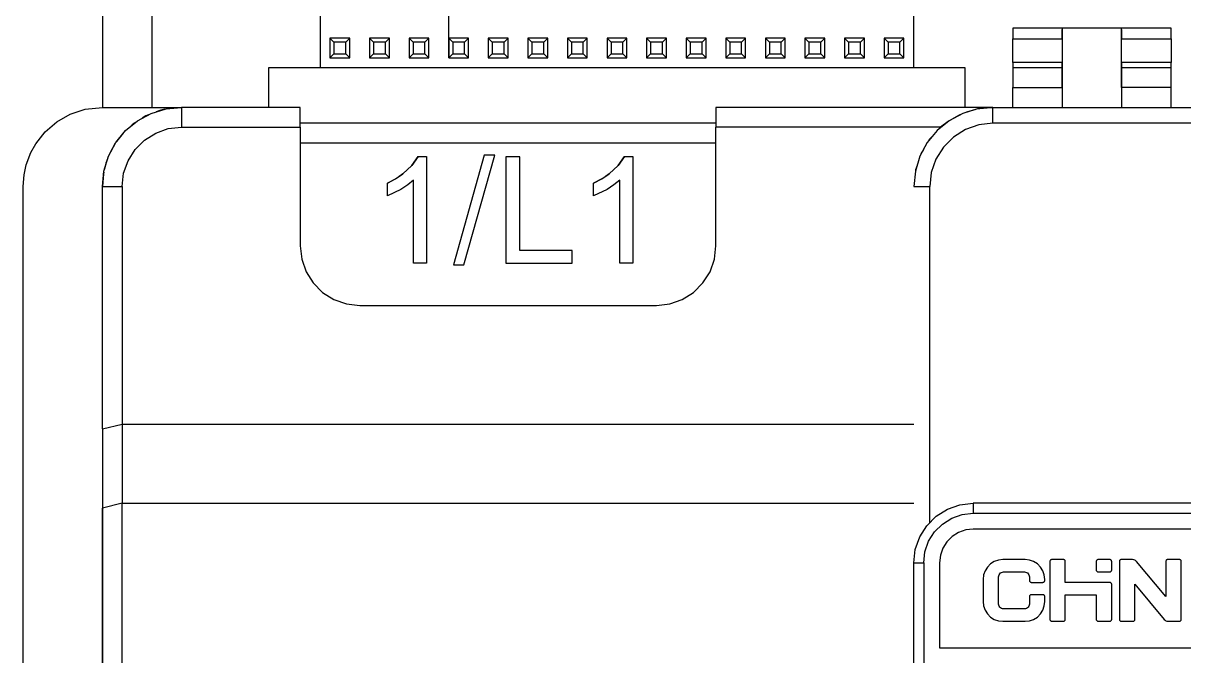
# Model space of a CAD drawing. Header units: millimetres. Extents: x 0 to 156, y 0 to 155.
# Drawn here: x 0 to 58.6, y 92.8 to 124.8 of the extents above; entities that cross this region are included whole.
import ezdxf

# ---------------------------------------------------------------- set-up
doc = ezdxf.new("R2010")
doc.units = ezdxf.units.MM

# ---------------------------------------------------------------- blocks, each defined once
blk = doc.blocks.new('CHINT_70dbcf6fe7c4519691b3c42ff544d895_FACE_0')
at = {"color": 141, "linetype": 'Continuous', "true_color": 0x40d9ff}
for p, q in [((6.5, 136.458), (6.5, 120.5)), ((15.7, 123.8), (15.5, 124)), ((15.5, 124), (15.5, 123)), ((16.5, 124), (15.5, 124)), ((15.7, 123.8), (15.7, 123.2)), ((16.3, 123.8), (15.7, 123.8)), ((16.3, 123.8), (16.5, 124)), ((16.3, 123.2), (16.3, 123.8)), ((16.5, 123), (16.5, 124)), ((17.7, 123.8), (17.5, 124)), ((17.5, 124), (17.5, 123)), ((18.5, 124), (17.5, 124)), ((17.7, 123.8), (17.7, 123.2)), ((18.3, 123.8), (17.7, 123.8)), ((18.3, 123.8), (18.5, 124)), ((18.3, 123.2), (18.3, 123.8)), ((18.5, 123), (18.5, 124)), ((19.7, 123.8), (19.5, 124)), ((19.5, 124), (19.5, 123)), ((20.5, 124), (19.5, 124)), ((19.7, 123.8), (19.7, 123.2)), ((20.3, 123.8), (19.7, 123.8)), ((20.3, 123.8), (20.5, 124)), ((20.3, 123.2), (20.3, 123.8)), ((20.5, 123), (20.5, 124)), ((21.7, 123.8), (21.5, 124)), ((21.5, 124), (21.5, 123)), ((22.5, 124), (21.5, 124)), ((21.7, 123.8), (21.7, 123.2)), ((22.3, 123.8), (21.7, 123.8)), ((22.3, 123.8), (22.5, 124)), ((22.3, 123.2), (22.3, 123.8)), ((22.5, 123), (22.5, 124)), ((23.7, 123.8), (23.5, 124)), ((23.5, 124), (23.5, 123)), ((24.5, 124), (23.5, 124)), ((23.7, 123.8), (23.7, 123.2)), ((24.3, 123.8), (23.7, 123.8)), ((24.3, 123.8), (24.5, 124)), ((24.3, 123.2), (24.3, 123.8)), ((24.5, 123), (24.5, 124)), ((25.7, 123.8), (25.5, 124)), ((25.5, 124), (25.5, 123)), ((26.5, 124), (25.5, 124)), ((25.7, 123.8), (25.7, 123.2)), ((26.3, 123.8), (25.7, 123.8)), ((26.3, 123.8), (26.5, 124)), ((26.3, 123.2), (26.3, 123.8)), ((26.5, 123), (26.5, 124)), ((27.7, 123.8), (27.5, 124)), ((27.5, 124), (27.5, 123)), ((28.5, 124), (27.5, 124)), ((27.7, 123.8), (27.7, 123.2)), ((28.3, 123.8), (27.7, 123.8)), ((28.3, 123.8), (28.5, 124)), ((28.3, 123.2), (28.3, 123.8)), ((28.5, 123), (28.5, 124)), ((29.7, 123.8), (29.5, 124)), ((29.5, 124), (29.5, 123)), ((30.5, 124), (29.5, 124)), ((29.7, 123.8), (29.7, 123.2)), ((30.3, 123.8), (29.7, 123.8)), ((30.3, 123.8), (30.5, 124)), ((30.3, 123.2), (30.3, 123.8)), ((30.5, 123), (30.5, 124)), ((31.7, 123.8), (31.5, 124)), ((31.5, 124), (31.5, 123)), ((32.5, 124), (31.5, 124)), ((31.7, 123.8), (31.7, 123.2)), ((32.3, 123.8), (31.7, 123.8)), ((32.3, 123.8), (32.5, 124)), ((32.3, 123.2), (32.3, 123.8)), ((32.5, 123), (32.5, 124)), ((33.7, 123.8), (33.5, 124)), ((33.5, 124), (33.5, 123)), ((34.5, 124), (33.5, 124)), ((33.7, 123.8), (33.7, 123.2)), ((34.3, 123.8), (33.7, 123.8)), ((34.3, 123.8), (34.5, 124)), ((34.3, 123.2), (34.3, 123.8)), ((34.5, 123), (34.5, 124)), ((35.7, 123.8), (35.5, 124)), ((35.5, 124), (35.5, 123)), ((36.5, 124), (35.5, 124)), ((35.7, 123.8), (35.7, 123.2)), ((36.3, 123.8), (35.7, 123.8)), ((36.3, 123.8), (36.5, 124)), ((36.3, 123.2), (36.3, 123.8)), ((36.5, 123), (36.5, 124)), ((37.7, 123.8), (37.5, 124)), ((37.5, 124), (37.5, 123)), ((38.5, 124), (37.5, 124)), ((37.7, 123.8), (37.7, 123.2)), ((38.3, 123.8), (37.7, 123.8)), ((38.3, 123.8), (38.5, 124)), ((38.3, 123.2), (38.3, 123.8)), ((38.5, 123), (38.5, 124)), ((39.7, 123.8), (39.5, 124)), ((39.5, 124), (39.5, 123)), ((40.5, 124), (39.5, 124)), ((39.7, 123.8), (39.7, 123.2)), ((40.3, 123.8), (39.7, 123.8)), ((40.3, 123.8), (40.5, 124)), ((40.3, 123.2), (40.3, 123.8)), ((40.5, 123), (40.5, 124)), ((41.7, 123.8), (41.5, 124)), ((41.5, 124), (41.5, 123)), ((42.5, 124), (41.5, 124)), ((41.7, 123.8), (41.7, 123.2)), ((42.3, 123.8), (41.7, 123.8)), ((42.3, 123.8), (42.5, 124)), ((42.3, 123.2), (42.3, 123.8)), ((42.5, 123), (42.5, 124)), ((43.7, 123.8), (43.5, 124)), ((43.5, 124), (43.5, 123)), ((44.5, 124), (43.5, 124)), ((43.7, 123.8), (43.7, 123.2)), ((44.3, 123.8), (43.7, 123.8)), ((44.3, 123.8), (44.5, 124)), ((44.3, 123.2), (44.3, 123.8)), ((44.5, 123), (44.5, 124)), ((15.7, 123.2), (15.5, 123)), ((15.7, 123.2), (16.3, 123.2)), ((16.3, 123.2), (16.5, 123)), ((17.7, 123.2), (17.5, 123)), ((17.7, 123.2), (18.3, 123.2)), ((18.3, 123.2), (18.5, 123)), ((19.7, 123.2), (19.5, 123)), ((19.7, 123.2), (20.3, 123.2)), ((20.3, 123.2), (20.5, 123)), ((21.7, 123.2), (21.5, 123)), ((21.7, 123.2), (22.3, 123.2)), ((22.3, 123.2), (22.5, 123)), ((23.7, 123.2), (23.5, 123)), ((23.7, 123.2), (24.3, 123.2)), ((24.3, 123.2), (24.5, 123)), ((25.7, 123.2), (25.5, 123)), ((25.7, 123.2), (26.3, 123.2)), ((26.3, 123.2), (26.5, 123)), ((27.7, 123.2), (27.5, 123)), ((27.7, 123.2), (28.3, 123.2)), ((28.3, 123.2), (28.5, 123)), ((29.7, 123.2), (29.5, 123)), ((29.7, 123.2), (30.3, 123.2)), ((30.3, 123.2), (30.5, 123)), ((31.7, 123.2), (31.5, 123)), ((31.7, 123.2), (32.3, 123.2)), ((32.3, 123.2), (32.5, 123)), ((33.7, 123.2), (33.5, 123)), ((33.7, 123.2), (34.3, 123.2)), ((34.3, 123.2), (34.5, 123)), ((35.7, 123.2), (35.5, 123)), ((35.7, 123.2), (36.3, 123.2)), ((36.3, 123.2), (36.5, 123)), ((37.7, 123.2), (37.5, 123)), ((37.7, 123.2), (38.3, 123.2)), ((38.3, 123.2), (38.5, 123)), ((39.7, 123.2), (39.5, 123)), ((39.7, 123.2), (40.3, 123.2)), ((40.3, 123.2), (40.5, 123)), ((41.7, 123.2), (41.5, 123)), ((41.7, 123.2), (42.3, 123.2)), ((42.3, 123.2), (42.5, 123)), ((43.7, 123.2), (43.5, 123)), ((43.7, 123.2), (44.3, 123.2)), ((44.3, 123.2), (44.5, 123)), ((15.5, 123), (16.5, 123)), ((17.5, 123), (18.5, 123)), ((19.5, 123), (20.5, 123)), ((21.5, 123), (22.5, 123)), ((23.5, 123), (24.5, 123)), ((25.5, 123), (26.5, 123)), ((27.5, 123), (28.5, 123)), ((29.5, 123), (30.5, 123)), ((31.5, 123), (32.5, 123)), ((33.5, 123), (34.5, 123)), ((35.5, 123), (36.5, 123)), ((37.5, 123), (38.5, 123)), ((39.5, 123), (40.5, 123)), ((41.5, 123), (42.5, 123)), ((43.5, 123), (44.5, 123)), ((52.5, 122.5), (50, 122.5)), ((58, 122.5), (55.5, 122.5)), ((52.5, 121.5), (52.5, 120.5)), ((55.5, 121.5), (55.5, 120.5)), ((35, 119.7), (14, 119.7)), ((46.734, 119.79), (46.354, 119.5)), ((46.354, 119.5), (35, 119.5)), ((46.274, 119.413), (46.354, 119.5)), ((35, 118.7), (14, 118.7)), ((19.952, 118.022), (19.632, 117.559)), ((30.374, 118.022), (30.054, 117.559)), ((18.819, 116.896), (18.4, 116.671)), ((19.181, 117.142), (18.996, 117.016)), ((29.241, 116.896), (28.822, 116.671)), ((29.604, 117.142), (29.418, 117.016)), ((45.8, 99.516), (45.8, 116.5)), ((4, 104.264), (5, 104.5)), ((5, 104.5), (5, 100.5)), ((5, 104.5), (45, 104.5)), ((4, 104.264), (4, 50.736)), ((4, 104.264), (4, 100.264)), ((5, 100.5), (4, 100.264)), ((5, 54.5), (5, 100.5)), ((5, 100.5), (45, 100.5)), ((4, 54.736), (4, 100.264))]:
    blk.add_line(p, q, dxfattribs=at)
for points in [[(16, 153), (15, 152), (15, 122.5)], [(45, 122.5), (45, 152), (44, 153)], [(6.5, 136.458), (5.985, 136.327), (5.57, 136.141), (5.223, 135.916), (4.835, 135.575), (4.487, 135.142), (4.226, 134.66), (4.061, 134.125), (4.015, 133.821), (4, 133.5), (4, 120.5)], [(21.5, 123), (21.5, 135.742), (21.5, 135)], [(52.5, 124.5), (50, 124.5), (50, 124.439), (50, 124.259), (50, 123.964)], [(55.5, 121.5), (55.5, 124.439), (55.5, 124.5), (52.5, 124.5), (52.5, 124.439), (52.5, 121.5)], [(52.5, 123.964), (52.5, 124.259), (52.5, 124.439)], [(58, 123.964), (58, 124.259), (58, 124.439), (58, 124.5), (55.5, 124.5)], [(55.5, 124.439), (55.5, 124.259), (55.5, 123.964)], [(52.5, 123.964), (52.5, 122.768), (50, 122.768), (50, 123.964), (52.5, 123.964)], [(58, 123.964), (58, 122.768), (55.5, 122.768), (55.5, 123.964), (58, 123.964)], [(50, 122.768), (50, 122.621), (50, 122.53), (50, 122.5)], [(52.5, 122.5), (52.5, 122.53), (52.5, 122.621), (52.5, 122.768)], [(55.5, 122.768), (55.5, 122.621), (55.5, 122.53), (55.5, 122.5)], [(58, 122.5), (58, 122.53), (58, 122.621), (58, 122.768)], [(47.6, 120.5), (47.6, 122.5), (12.4, 122.5), (12.4, 120.5)], [(50, 122.5), (50, 122.456), (50, 122.327), (50, 122.118), (50, 121.838), (50, 121.5)], [(52.5, 121.5), (52.5, 121.838), (52.5, 122.118), (52.5, 122.327), (52.5, 122.456), (52.5, 122.5)], [(55.5, 122.5), (55.5, 122.456), (55.5, 122.327), (55.5, 122.118), (55.5, 121.838), (55.5, 121.5)], [(58, 121.5), (58, 121.838), (58, 122.118), (58, 122.327), (58, 122.456), (58, 122.5)], [(50, 120.5), (50, 121.5), (52.5, 121.5)], [(58, 120.5), (58, 121.5), (55.5, 121.5)], [(4, 34.5), (3.454, 34.536), (2.954, 34.638), (2.202, 34.927), (1.505, 35.374), (1.047, 35.8), (0.649, 36.313), (0.355, 36.853), (0.179, 37.319), (0.051, 37.856), (0, 38.5), (0, 116.5), (0.043, 117.092), (0.152, 117.591), (0.386, 118.214), (0.636, 118.666), (1.107, 119.263), (1.693, 119.768), (2.38, 120.157), (3.134, 120.407), (4, 120.5)], [(4, 120.5), (8, 120.5), (8, 119.5), (14, 119.5)], [(4, 116.5), (4.077, 117.28), (4.304, 118.031), (4.674, 118.722), (5.172, 119.328), (5.778, 119.826), (6.469, 120.196), (7.22, 120.423), (8, 120.5)], [(7.153, 120.403), (6.954, 120.362), (6.711, 120.269)], [(8, 120.5), (7.454, 120.464), (7.284, 120.429)], [(14, 119.5), (14, 120.5), (8, 120.5)], [(49, 120.5), (35, 120.5), (35, 119.5)], [(49, 120.5), (48.22, 120.423), (47.469, 120.196), (46.778, 119.826), (46.172, 119.328), (45.674, 118.722), (45.304, 118.031), (45.077, 117.28), (45, 116.5), (45.8, 116.5)], [(47.54, 120.217), (47.735, 120.295), (48.101, 120.387)], [(48.261, 120.427), (48.335, 120.446), (48.7, 120.476)], [(48.7, 120.47), (48.7, 120.489), (48.8, 120.495), (48.9, 120.499), (49, 120.5)], [(67.5, 119.7), (49, 119.7), (49, 120.5), (67.5, 120.5)], [(5.638, 119.712), (5.505, 119.626), (5.287, 119.423)], [(6.336, 120.125), (6.202, 120.073), (6.014, 119.952)], [(49, 119.7), (48.288, 119.62), (47.612, 119.383), (47.005, 119.002), (46.498, 118.495), (46.117, 117.888), (45.88, 117.212), (45.8, 116.5)], [(46.789, 119.832), (46.804, 119.844), (47.3, 120.12), (47.417, 120.168)], [(5.127, 119.275), (5.047, 119.2), (4.72, 118.778)], [(5, 116.5), (5.075, 117.168), (5.297, 117.802), (5.655, 118.37), (6.13, 118.845), (6.698, 119.203), (7.332, 119.425), (8, 119.5)], [(14, 119.5), (14, 113.5), (14.075, 112.832), (14.297, 112.198), (14.655, 111.63), (15.13, 111.155), (15.698, 110.797), (16.332, 110.575), (17, 110.5), (32, 110.5), (32.668, 110.575), (33.302, 110.797), (33.87, 111.155), (34.345, 111.63), (34.703, 112.198), (34.925, 112.832), (35, 113.5), (35, 119.5)], [(45.955, 119.065), (45.782, 118.876), (45.737, 118.799)], [(4.668, 118.712), (4.649, 118.687), (4.355, 118.147), (4.327, 118.073)], [(4.278, 117.943), (4.179, 117.681), (4.107, 117.379)], [(19.952, 118.022), (20.38, 118.022), (20.38, 112.63), (19.722, 112.63), (19.722, 116.829), (19.428, 116.582), (19.078, 116.355), (18.4, 116.034), (18.4, 116.671)], [(18.4, 116.671), (18.814, 116.893), (19.18, 117.141), (19.633, 117.56), (19.952, 118.022)], [(22.269, 112.542), (23.822, 118.088), (23.291, 118.088), (21.739, 112.542), (22.269, 112.542)], [(27.742, 112.63), (27.742, 113.263), (25.096, 113.263), (25.096, 118), (24.385, 118), (24.385, 112.63), (27.742, 112.63)], [(30.374, 118.022), (30.803, 118.022), (30.803, 112.63), (30.144, 112.63), (30.144, 116.829), (29.85, 116.582), (29.5, 116.355), (28.822, 116.034), (28.822, 116.671)], [(28.822, 116.671), (29.236, 116.893), (29.602, 117.141), (30.055, 117.56), (30.374, 118.022)], [(45.488, 118.373), (45.354, 118.146), (45.335, 118.089)], [(45.165, 117.57), (45.09, 117.342), (45.086, 117.312)], [(4.072, 117.234), (4.051, 117.144), (4, 116.5)], [(4, 104.264), (4, 116.5), (5, 116.5), (5, 104.5)], [(45, 97.5), (45.075, 98.168), (45.297, 98.802), (45.655, 99.37), (46.13, 99.845), (46.698, 100.203), (47.332, 100.425), (48, 100.5)], [(108, 100.5), (48, 100.5), (48, 100), (108, 100), (108, 100.5)], [(45.5, 97.5), (45.563, 98.056), (45.748, 98.585), (46.045, 99.059), (46.441, 99.455), (46.915, 99.752), (47.444, 99.937), (48, 100)], [(63.5, 93.2), (67.075, 96.2), (109.7, 96.2), (109.7, 97.5), (109.657, 97.878), (109.532, 98.238), (109.329, 98.56), (109.06, 98.829), (108.738, 99.032), (108.378, 99.157), (108, 99.2), (48, 99.2), (47.622, 99.157), (47.262, 99.032), (46.94, 98.829), (46.671, 98.56), (46.468, 98.238), (46.343, 97.878), (46.3, 97.5), (46.3, 93.2), (63.5, 93.2)], [(45, 62.4), (45, 97.5), (45.5, 97.5), (45.5, 62.4), (45, 62.4)], [(51.592, 95.317), (51.617, 95.54), (51.617, 95.788), (51.615, 95.809), (51.608, 95.83), (51.597, 95.848), (51.581, 95.863), (51.563, 95.875), (51.543, 95.882), (51.521, 95.884), (50.936, 95.884), (50.915, 95.882), (50.894, 95.875), (50.876, 95.863), (50.861, 95.848), (50.849, 95.83), (50.842, 95.809), (50.84, 95.788), (50.84, 95.414), (50.834, 95.358), (50.815, 95.305), (50.785, 95.258), (50.746, 95.218), (50.699, 95.189), (50.646, 95.17), (50.59, 95.164), (49.534, 95.164), (49.479, 95.17), (49.426, 95.189), (49.379, 95.218), (49.339, 95.258), (49.309, 95.305), (49.291, 95.358), (49.285, 95.414), (49.285, 96.786), (49.291, 96.842), (49.309, 96.895), (49.339, 96.942), (49.379, 96.982), (49.426, 97.011), (49.479, 97.03), (49.534, 97.036), (50.59, 97.036), (50.646, 97.03), (50.699, 97.011), (50.746, 96.982), (50.785, 96.942), (50.815, 96.895), (50.834, 96.842), (50.84, 96.786), (50.84, 96.604), (50.842, 96.583), (50.849, 96.562), (50.861, 96.544), (50.876, 96.529), (50.894, 96.518), (50.915, 96.51), (50.936, 96.508), (51.521, 96.508), (51.543, 96.51), (51.563, 96.518), (51.581, 96.529), (51.597, 96.544), (51.608, 96.562), (51.615, 96.583), (51.617, 96.604), (51.617, 96.66), (51.592, 96.883), (51.518, 97.094), (51.399, 97.283), (51.241, 97.442), (51.051, 97.561), (50.84, 97.635), (50.617, 97.66), (49.497, 97.66), (49.275, 97.635), (49.064, 97.561), (48.874, 97.442), (48.716, 97.283), (48.597, 97.094), (48.523, 96.883), (48.497, 96.66), (48.497, 95.54), (48.523, 95.317), (48.597, 95.106), (48.716, 94.917), (48.874, 94.758), (49.064, 94.639), (49.275, 94.565), (49.497, 94.54), (50.617, 94.54), (50.84, 94.565), (51.051, 94.639), (51.241, 94.758), (51.399, 94.917), (51.518, 95.106), (51.592, 95.317)], [(52.58, 97.658), (52.558, 97.66), (51.973, 97.66), (51.951, 97.658), (51.931, 97.651), (51.913, 97.639), (51.898, 97.624), (51.886, 97.606), (51.879, 97.585), (51.877, 97.564), (51.877, 94.636), (51.879, 94.615), (51.886, 94.594), (51.898, 94.576), (51.913, 94.561), (51.931, 94.55), (51.951, 94.542), (51.973, 94.54), (52.558, 94.54), (52.58, 94.542), (52.6, 94.55), (52.618, 94.561), (52.633, 94.576), (52.645, 94.594), (52.652, 94.615), (52.654, 94.636), (52.654, 95.884), (54.219, 95.884), (54.219, 94.636), (54.221, 94.615), (54.229, 94.594), (54.24, 94.576), (54.255, 94.561), (54.273, 94.55), (54.294, 94.542), (54.315, 94.54), (54.901, 94.54), (54.922, 94.542), (54.942, 94.55), (54.961, 94.561), (54.976, 94.576), (54.987, 94.594), (54.994, 94.615), (54.997, 94.636), (54.997, 96.412), (54.994, 96.433), (54.987, 96.454), (54.976, 96.472), (54.961, 96.487), (54.942, 96.499), (54.922, 96.506), (54.901, 96.508), (52.654, 96.508), (52.654, 97.564), (52.652, 97.585), (52.645, 97.606), (52.633, 97.624), (52.618, 97.639), (52.6, 97.651), (52.58, 97.658)], [(54.219, 97.564), (54.219, 97.132), (54.221, 97.111), (54.229, 97.09), (54.24, 97.072), (54.255, 97.057), (54.273, 97.046), (54.294, 97.038), (54.315, 97.036), (54.901, 97.036), (54.922, 97.038), (54.942, 97.046), (54.961, 97.057), (54.976, 97.072), (54.987, 97.09), (54.994, 97.111), (54.997, 97.132), (54.997, 97.564), (54.994, 97.585), (54.987, 97.606), (54.976, 97.624), (54.961, 97.639), (54.942, 97.651), (54.922, 97.658), (54.901, 97.66), (54.315, 97.66), (54.294, 97.658), (54.273, 97.651), (54.255, 97.639), (54.24, 97.624), (54.229, 97.606), (54.221, 97.585), (54.219, 97.564)], [(57.791, 94.546), (57.845, 94.54), (58.414, 94.54), (58.436, 94.542), (58.456, 94.55), (58.474, 94.561), (58.489, 94.576), (58.501, 94.594), (58.508, 94.615), (58.51, 94.636), (58.51, 97.564), (58.508, 97.585), (58.501, 97.606), (58.489, 97.624), (58.474, 97.639), (58.456, 97.651), (58.436, 97.658), (58.414, 97.66), (57.829, 97.66), (57.807, 97.658), (57.787, 97.651), (57.769, 97.639), (57.754, 97.624), (57.742, 97.606), (57.735, 97.585), (57.733, 97.564), (57.733, 95.788), (56.248, 97.57), (56.208, 97.608), (56.162, 97.636), (56.11, 97.654), (56.056, 97.66), (55.486, 97.66), (55.465, 97.658), (55.445, 97.651), (55.426, 97.639), (55.411, 97.624), (55.4, 97.606), (55.393, 97.585), (55.39, 97.564), (55.39, 94.636), (55.393, 94.615), (55.4, 94.594), (55.411, 94.576), (55.426, 94.561), (55.445, 94.55), (55.465, 94.542), (55.486, 94.54), (56.072, 94.54), (56.093, 94.542), (56.114, 94.55), (56.132, 94.561), (56.147, 94.576), (56.158, 94.594), (56.165, 94.615), (56.168, 94.636), (56.168, 96.412), (57.653, 94.63), (57.692, 94.592), (57.739, 94.564), (57.791, 94.546)]]:
    blk.add_lwpolyline(points, dxfattribs=at)
blk = doc.blocks.new('CHINT_70dbcf6fe7c4519691b3c42ff544d895')
at = {"color": 141, "true_color": 0x40d9ff}
blk.add_blockref('CHINT_70dbcf6fe7c4519691b3c42ff544d895_FACE_0', (0, 0), dxfattribs=at)

msp = doc.modelspace()

# ---------------------------------------------------------------- block references
at = {"color": 141, "true_color": 0x40d9ff}
msp.add_blockref('CHINT_70dbcf6fe7c4519691b3c42ff544d895', (0, 0), dxfattribs=at)

doc.saveas('drawing.dxf')
